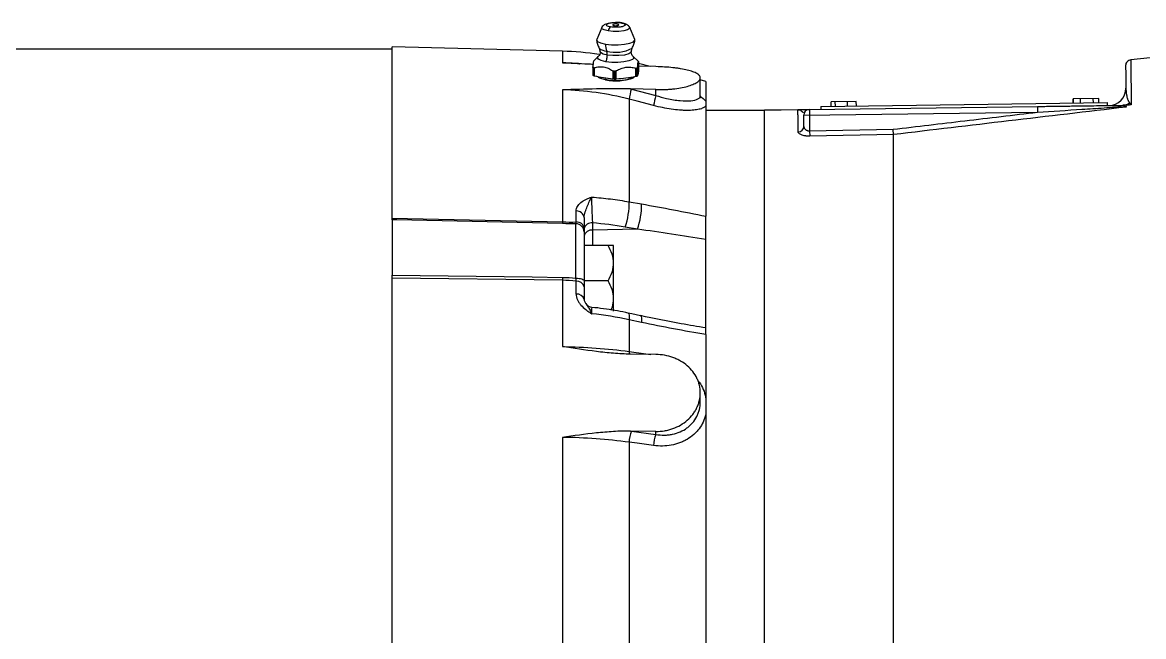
# Paper-space layout '_Back' of a CAD drawing. Header units: inches. Extents: x -12.2 to 17.7, y -5.2 to 7.1.
# Drawn here: x 3.26 to 11.09, y 0.66 to 4.94 of the extents above; entities that cross this region are included whole.
import ezdxf

# ---------------------------------------------------------------- set-up
doc = ezdxf.new("R2010")
doc.units = ezdxf.units.IN
doc.header["$MEASUREMENT"] = 0

psp = doc.layouts.new('_Back')

# ---------------------------------------------------------------- linework, layer by layer
at = {"color": 7, "linetype": 'Continuous', "lineweight": 25}
for p, q in [((7.3061, 4.9075), (7.2714, 4.825)), ((7.3061, 4.9075), (7.3065, 4.9083)), ((7.5015, 4.9084), (7.5019, 4.9075)), ((7.5366, 4.825), (7.5019, 4.9075)), ((7.0321, 4.7423), (5.844, 4.7735)), ((5.844, 3.5783), (5.844, 4.7735)), ((5.844, 4.7555), (0.8989, 4.7555)), ((7.2826, 4.7049), (7.2479, 4.6725)), ((7.2895, 4.7636), (7.2962, 4.7385)), ((7.2962, 4.7379), (7.2962, 4.7388)), ((7.5118, 4.7387), (7.5187, 4.7639)), ((7.5118, 4.739), (7.5118, 4.738)), ((7.5633, 4.6696), (7.5254, 4.7049)), ((11.132, 4.6966), (10.9968, 4.6817)), ((7.244, 4.6318), (7.244, 4.5749)), ((7.2461, 4.5729), (7.2461, 4.6277)), ((7.2489, 4.6263), (7.2489, 4.5715)), ((7.2557, 4.5692), (7.2557, 4.6265)), ((7.5428, 4.6229), (7.5428, 4.5656)), ((7.5503, 4.5677), (7.5503, 4.6225)), ((7.5536, 4.6238), (7.5536, 4.5691)), ((7.5566, 4.5711), (7.5566, 4.6285)), ((7.564, 4.6676), (7.564, 4.6102)), ((7.564, 4.6106), (7.564, 4.6675)), ((7.6437, 4.6357), (7.564, 4.657)), ((7.684, 4.6347), (7.564, 4.6377)), ((7.3311, 4.544), (7.3334, 4.5436)), ((7.3828, 4.6053), (7.3828, 4.548)), ((7.3924, 4.6024), (7.3985, 4.6023)), ((7.3924, 4.5476), (7.3924, 4.6024)), ((7.3924, 4.5476), (7.3985, 4.5475)), ((7.3985, 4.6023), (7.3985, 4.5475)), ((7.4083, 4.5477), (7.4083, 4.605)), ((7.994, 4.4315), (7.994, 4.5564)), ((8.032, 4.5316), (7.994, 4.5418)), ((7.0321, 4.4726), (7.0321, 3.5509)), ((7.684, 4.4742), (7.5078, 4.4787)), ((7.513, 4.4773), (7.684, 4.4329)), ((7.684, 4.4329), (7.684, 4.4742)), ((8.032, 4.5316), (8.032, 4.3943)), ((7.4974, 4.4072), (7.4974, 3.6914)), ((8.8347, 4.357), (10.8346, 4.3832)), ((9.0824, 4.3903), (8.9063, 4.388)), ((8.9067, 4.358), (8.9063, 4.388)), ((8.9338, 4.3883), (8.9342, 4.3583)), ((9.0222, 4.3595), (9.0218, 4.3895)), ((9.0827, 4.3603), (9.0824, 4.3903)), ((10.774, 4.4124), (10.5944, 4.4101)), ((10.5948, 4.3801), (10.5944, 4.4101)), ((10.5945, 4.4101), (10.5949, 4.3801)), ((10.6465, 4.3807), (10.6461, 4.4107)), ((10.7362, 4.3819), (10.7358, 4.4119)), ((10.7743, 4.3824), (10.7739, 4.4124)), ((10.7744, 4.3824), (10.774, 4.4124)), ((10.8348, 4.3632), (10.8346, 4.3832)), ((8.032, 4.3591), (8.032, 3.5903)), ((8.032, 4.3319), (8.442, 4.3319)), ((8.032, 4.3305), (8.442, 4.3305)), ((8.442, 4.3319), (8.6754, 4.3349)), ((8.6752, 4.3336), (8.442, 4.3305)), ((8.7155, 4.2955), (10.3466, 4.3168)), ((8.755, 4.336), (10.3461, 4.3568)), ((8.755, 4.336), (8.757, 4.1864)), ((8.8347, 4.357), (8.835, 4.337)), ((10.3461, 4.3568), (10.3466, 4.3168)), ((8.7166, 4.2176), (8.7155, 4.2955)), ((8.757, 4.1864), (9.3393, 4.1974)), ((8.757, 4.1864), (8.7577, 4.1495)), ((9.3418, 4.1605), (8.7577, 4.1495)), ((9.3418, -4.5), (9.3418, 4.1604)), ((7.4974, 3.6914), (7.5834, 3.6764)), ((7.1285, 3.5505), (7.1285, 3.6273)), ((5.844, 3.5783), (7.0321, 3.5509)), ((5.844, 3.5665), (5.844, 3.1796)), ((7.1256, 3.1584), (7.1256, 3.5382)), ((7.184, 3.5815), (7.184, 3.5057)), ((7.2424, 3.5442), (7.2424, 3.3868)), ((7.184, 3.4811), (7.184, 3.1399)), ((7.5555, 3.5), (7.2424, 3.4942)), ((7.5555, 3.5), (7.4695, 3.515)), ((8.032, 2.8107), (8.032, 3.4941)), ((7.3508, 3.3868), (7.184, 3.3868)), ((7.389, 2.9293), (7.389, 3.3868)), ((7.0321, 3.1434), (5.844, 3.1594)), ((5.844, -3.1594), (5.844, 3.1594)), ((7.0321, 3.1434), (7.0321, 2.6805)), ((7.1285, 3.0474), (7.1285, 3.1365)), ((7.3508, 3.1396), (7.184, 3.1396)), ((7.184, 3.0969), (7.184, 3.0089)), ((7.4974, 2.8685), (7.4974, 2.6468)), ((7.5834, 2.8502), (7.4974, 2.8685)), ((8.032, 2.765), (8.032, 2.3245)), ((7.684, 2.626), (7.5078, 2.6283)), ((7.994, 2.2939), (7.994, 2.3586)), ((8.032, 2.2067), (8.032, -2.765)), ((7.0321, 2.0477), (7.0321, -3.1434)), ((7.684, 2.0891), (7.5078, 2.0914)), ((7.513, 2.0907), (7.684, 2.0677)), ((7.684, 2.0677), (7.684, 2.0891)), ((7.4974, 2.0138), (7.4974, -2.8685))]:
    psp.add_line(p, q, dxfattribs=at)
at = {"color": 8, "linetype": 'Continuous', "lineweight": 25}
for p, q in [((7.0321, 4.7423), (7.0321, 4.6617)), ((7.3263, 4.556), (7.347, 4.5532)), ((8.442, -4.4843), (8.442, 4.3305))]:
    psp.add_line(p, q, dxfattribs=at)
at = {"color": 7, "linetype": 'Continuous', "lineweight": 25, "flags": 128}
for points in [[(7.3861, 4.9288), (7.3845, 4.928), (7.3829, 4.9259), (7.3845, 4.9238), (7.3891, 4.922), (7.3959, 4.9209), (7.404, 4.9204), (7.4121, 4.9209), (7.4189, 4.922), (7.4235, 4.9238), (7.4251, 4.9259), (7.4235, 4.928), (7.4219, 4.9288)], [(7.2714, 4.825), (7.2708, 4.823), (7.2766, 4.8111), (7.2978, 4.8004), (7.3318, 4.7923)], [(7.3318, 4.7923), (7.3745, 4.7876), (7.4208, 4.787), (7.465, 4.7906), (7.5019, 4.7978), (7.527, 4.8079), (7.5372, 4.8196), (7.5366, 4.825)], [(7.6685, 4.3628), (7.5526, 4.3929), (7.4974, 4.4072)], [(7.0321, 3.5389), (5.8781, 3.5657), (5.844, 3.5665)], [(5.844, 3.1796), (6.8214, 3.1669), (7.0321, 3.1642)], [(7.1256, 3.1584), (7.1371, 3.158), (7.148, 3.1569), (7.1581, 3.1551), (7.167, 3.1528), (7.1742, 3.1501), (7.1796, 3.1469), (7.1829, 3.1435), (7.184, 3.1399)], [(7.5773, 2.8965), (7.517, 2.9093), (7.4912, 2.9148)], [(7.6685, 1.9908), (7.5526, 2.0064), (7.4974, 2.0138)]]:
    psp.add_lwpolyline(points, dxfattribs=at)
at = {"color": 8, "linetype": 'Continuous', "lineweight": 25, "flags": 128}
for points in [[(7.3507, 4.8833), (7.323, 4.8902), (7.3077, 4.8993), (7.3061, 4.9075)], [(7.5019, 4.9075), (7.5009, 4.9002), (7.4868, 4.8909), (7.4601, 4.8838), (7.4248, 4.8798), (7.3864, 4.8796), (7.3507, 4.8833)], [(7.3358, 4.6687), (7.3036, 4.6764), (7.2836, 4.6865), (7.2781, 4.6977), (7.2826, 4.7049)], [(7.3456, 4.7151), (7.3154, 4.7227), (7.2986, 4.7327), (7.2962, 4.7379)], [(7.5254, 4.7049), (7.5299, 4.6945), (7.5202, 4.6835), (7.4965, 4.674), (7.4616, 4.6671), (7.4198, 4.6637), (7.3761, 4.6643), (7.3358, 4.6687)], [(7.5118, 4.738), (7.5101, 4.7336), (7.4946, 4.7235), (7.4654, 4.7156), (7.4268, 4.7113), (7.3847, 4.7111), (7.3456, 4.7151)], [(7.4912, 2.9148), (7.492, 2.9145), (7.4954, 2.91), (7.4975, 2.9005), (7.4981, 2.8865), (7.4974, 2.8685)], [(7.5773, 2.8965), (7.5781, 2.8963), (7.5814, 2.8917), (7.5835, 2.8822), (7.5842, 2.8682), (7.5834, 2.8502)], [(7.4974, 2.6468), (7.6133, 2.6312), (7.6483, 2.6265)]]:
    psp.add_lwpolyline(points, dxfattribs=at)
at = {"color": 7, "linetype": 'Continuous', "lineweight": 25}
for centre, radius, start, end in [((7.404, 4.8853), 0.047, 67.64525, 112.35475), ((6.9798, 2.743), 2, 81.11554, 88.5), ((7.2885, 4.7085), 0.0913, 242.29816, 244.26828), ((7.5016, 4.7486), 0.1352, 291.13302, 292.6492), ((7.2885, 4.6537), 0.0913, 242.29817, 244.26827), ((7.5016, 4.6938), 0.1352, 291.13303, 292.6492), ((7.9886, 4.3353), 0.4964, 163.36944, 171.67145), ((10.8433, 4.4833), 0.12, 270.75, 0.75), ((8.16, 4.2908), 0.4968, 163.37113, 171.66464), ((10.9403, 4.442), 0.0774, 271.41003, 308.95208), ((8.6793, 4.3338), 0.00406, 162.9265, 182.68011), ((8.7555, 4.296), 0.04, 90.75, 180.75), ((8.6779, 4.2185), 0.0387, 269.07136, 358.65342), ((7.0249, 3.6758), 0.4728, 340.12046, 1.88837), ((7.1112, 3.6607), 0.4725, 340.11263, 1.90432), ((7.1313, 3.5742), 0.0532, 7.88995, 93.07435), ((7.572, 3.5449), 0.5399, 179.36365, 180.63635), ((7.1255, 3.4797), 0.0585, 1.41003, 89.93823), ((7.1317, 3.4978), 0.0528, 8.59976, 93.56582), ((7.236, 3.4915), 0.053, 83.07614, 168.87306), ((7.236, 3.4415), 0.053, 83.07614, 168.87306), ((8.6927, 3.1538), 1.6606, 179.64133, 180.35867), ((7.1339, 3.0854), 0.0514, 12.89379, 96.10929), ((7.1344, 2.9966), 0.0511, 13.93201, 96.62564), ((7.244, 3.0156), 0.06, 215.25617, 263.78918), ((7.6982, 2.0133), 0.2007, 157.3151, 179.85917), ((7.8692, 1.9903), 0.2007, 157.31265, 179.85003)]:
    psp.add_arc(centre, radius, start, end, dxfattribs=at)
at = {"color": 8, "linetype": 'Continuous', "lineweight": 25}
for centre, radius, start, end in [((7.3406, 4.8178), 0.0745, 226.54249, 270.38589), ((7.4044, 4.9725), 0.2378, 254.56272, 298.76313), ((7.4046, 4.8213), 0.2867, 255.61854, 296.03181), ((7.5751, 2.6463), 0.0777, 179.67168, 194.00893)]:
    psp.add_arc(centre, radius, start, end, dxfattribs=at)
at = {"color": 7, "linetype": 'Continuous', "lineweight": 25}
for points, knots in [([(7.3447, 4.9331), (7.341, 4.932), (7.3291, 4.9286), (7.3144, 4.92), (7.3089, 4.9117), (7.3061, 4.9075)], [0, 0, 0, 0, 0.182376, 0.589695, 1, 1, 1, 1]), ([(7.3683, 4.9116), (7.3637, 4.9123), (7.3588, 4.9134), (7.3496, 4.9161), (7.3452, 4.9178), (7.3391, 4.9221), (7.3374, 4.9246), (7.3391, 4.93), (7.3426, 4.9328), (7.3545, 4.9376), (7.3628, 4.9395), (7.3809, 4.9421), (7.3905, 4.9428), (7.4081, 4.9431), (7.416, 4.9428), (7.4295, 4.9418), (7.4351, 4.941), (7.4397, 4.9403)], [0, 0, 0, 0, 0.125, 0.125, 0.25, 0.25, 0.375, 0.375, 0.5, 0.5, 0.625, 0.625, 0.75, 0.75, 0.875, 0.875, 1, 1, 1, 1]), ([(7.4397, 4.9403), (7.4443, 4.9395), (7.4492, 4.9385), (7.4584, 4.9357), (7.4628, 4.934), (7.4689, 4.9297), (7.4706, 4.9272), (7.4689, 4.9218), (7.4654, 4.9191), (7.4535, 4.9143), (7.4452, 4.9123), (7.4271, 4.9097), (7.4175, 4.909), (7.3999, 4.9087), (7.392, 4.909), (7.3785, 4.9101), (7.3729, 4.9108), (7.3683, 4.9116)], [0, 0, 0, 0, 0.125, 0.125, 0.25, 0.25, 0.375, 0.375, 0.5, 0.5, 0.625, 0.625, 0.75, 0.75, 0.875, 0.875, 1, 1, 1, 1]), ([(7.4478, 4.9403), (7.4391, 4.9414), (7.4251, 4.9433), (7.4094, 4.9429), (7.4035, 4.9428)], [0, 0, 0, 0, 0.624859, 1, 1, 1, 1]), ([(7.4397, 4.9403), (7.4418, 4.9409), (7.4447, 4.9419), (7.4471, 4.9403), (7.4477, 4.9399)], [0, 0, 0, 0, 0.740047, 1, 1, 1, 1]), ([(7.5018, 4.9077), (7.4993, 4.9117), (7.4946, 4.919), (7.48, 4.9286), (7.4642, 4.9358), (7.4529, 4.9389), (7.4478, 4.9403)], [0, 0, 0, 0, 0.314482, 0.584768, 0.811677, 1, 1, 1, 1]), ([(7.3683, 4.9116), (7.3647, 4.9101), (7.3609, 4.9067), (7.3544, 4.8963), (7.352, 4.8897), (7.3507, 4.8833)], [0, 0, 0, 0, 0.5, 0.5, 1, 1, 1, 1]), ([(7.2707, 4.8203), (7.2722, 4.8103), (7.2753, 4.7903), (7.2847, 4.7725), (7.2895, 4.7636)], [0, 0, 0, 0, 0.501927, 1, 1, 1, 1]), ([(7.5187, 4.7639), (7.5234, 4.7728), (7.5328, 4.7906), (7.5359, 4.8105), (7.5374, 4.8205)], [0, 0, 0, 0, 0.4989436, 1, 1, 1, 1]), ([(7.2962, 4.7385), (7.2954, 4.7317), (7.2938, 4.7179), (7.2864, 4.7093), (7.2827, 4.7049)], [0, 0, 0, 0, 0.49169, 1, 1, 1, 1]), ([(7.3358, 4.6687), (7.3388, 4.6753), (7.3413, 4.6831), (7.3448, 4.6992), (7.3456, 4.7075), (7.3456, 4.7151)], [0, 0, 0, 0, 0.5, 0.5, 1, 1, 1, 1]), ([(7.5254, 4.7049), (7.5215, 4.7095), (7.5139, 4.7186), (7.5125, 4.732), (7.5118, 4.7387)], [0, 0, 0, 0, 0.5020106, 1, 1, 1, 1]), ([(7.2457, 4.6501), (7.234, 4.6506), (7.163, 4.654), (7.0921, 4.6583), (7.0327, 4.6617), (7.0321, 4.6617)], [0, 0, 0, 0, 0.1634873, 0.9917885, 1, 1, 1, 1]), ([(7.0321, 4.6617), (7.0722, 4.6605), (7.1132, 4.6593), (7.1541, 4.655), (7.1551, 4.6548)], [0, 0, 0, 0, 0.974858, 1, 1, 1, 1]), ([(7.2494, 4.6708), (7.249, 4.6712), (7.2475, 4.6725), (7.2456, 4.6531), (7.2443, 4.6362), (7.244, 4.6324)], [0, 0, 0, 0, 0.256337, 0.834587, 1, 1, 1, 1]), ([(7.2557, 4.6265), (7.2658, 4.6299), (7.2761, 4.6324), (7.292, 4.6341), (7.2973, 4.6344), (7.3082, 4.6341), (7.3137, 4.6336), (7.3303, 4.6308), (7.341, 4.6274), (7.3622, 4.6181), (7.3727, 4.6121), (7.3828, 4.6053)], [0, 0, 0, 0, 0.25, 0.25, 0.375, 0.375, 0.5, 0.5, 0.75, 0.75, 1, 1, 1, 1]), ([(7.4083, 4.605), (7.419, 4.6115), (7.4299, 4.6171), (7.4467, 4.6237), (7.4523, 4.6256), (7.4638, 4.6287), (7.4697, 4.6299), (7.4872, 4.6323), (7.4986, 4.6322), (7.521, 4.6293), (7.5321, 4.6266), (7.5428, 4.6229)], [0, 0, 0, 0, 0.25, 0.25, 0.375, 0.375, 0.5, 0.5, 0.75, 0.75, 1, 1, 1, 1]), ([(7.5566, 4.6285), (7.5572, 4.6366), (7.5578, 4.644), (7.5587, 4.6532), (7.559, 4.656), (7.5596, 4.6609), (7.56, 4.663), (7.5609, 4.6681), (7.5615, 4.6698), (7.5628, 4.6705), (7.5634, 4.6695), (7.564, 4.6676)], [0, 0, 0, 0, 0.25, 0.25, 0.375, 0.375, 0.5, 0.5, 0.75, 0.75, 1, 1, 1, 1]), ([(7.684, 4.4742), (7.7045, 4.4737), (7.7246, 4.4738), (7.7543, 4.475), (7.7641, 4.4755), (7.7836, 4.4769), (7.7932, 4.4777), (7.8214, 4.4807), (7.8392, 4.4833), (7.8729, 4.4894), (7.8888, 4.4931), (7.9174, 4.501), (7.9303, 4.5054), (7.9473, 4.5124), (7.9525, 4.5148), (7.9621, 4.5198), (7.9665, 4.5223), (7.9743, 4.5274), (7.9777, 4.53), (7.9836, 4.5353), (7.9861, 4.5379), (7.992, 4.5458), (7.994, 4.5511), (7.994, 4.5617), (7.992, 4.5669), (7.9861, 4.5743), (7.9836, 4.5768), (7.9778, 4.5816), (7.9743, 4.584), (7.9626, 4.5909), (7.9531, 4.5952), (7.9307, 4.6033), (7.9176, 4.6071), (7.889, 4.6139), (7.8734, 4.617), (7.848, 4.6212), (7.8392, 4.6225), (7.8213, 4.6249), (7.8122, 4.626), (7.7842, 4.629), (7.7648, 4.6307), (7.7247, 4.6332), (7.7045, 4.6341), (7.684, 4.6347)], [0, 0, 0, 0, 0.0625, 0.0625, 0.09375, 0.09375, 0.125, 0.125, 0.1875, 0.1875, 0.25, 0.25, 0.3125, 0.3125, 0.34375, 0.34375, 0.375, 0.375, 0.40625, 0.40625, 0.4375, 0.4375, 0.5, 0.5, 0.5625, 0.5625, 0.59375, 0.59375, 0.625, 0.625, 0.6875, 0.6875, 0.75, 0.75, 0.8125, 0.8125, 0.84375, 0.84375, 0.875, 0.875, 0.9375, 0.9375, 1, 1, 1, 1]), ([(10.9968, 4.6817), (10.9922, 4.6807), (10.9825, 4.6786), (10.9706, 4.6691), (10.9625, 4.6561), (10.9616, 4.6462), (10.9612, 4.6415)], [0, 0, 0, 0, 0.241303, 0.499983, 0.758673, 1, 1, 1, 1]), ([(10.9612, 4.6415), (10.9612, 4.6415), (10.9614, 4.6283), (10.9621, 4.576), (10.9626, 4.5368), (10.9633, 4.4849)], [0, 0, 0, 0, 0.5, 0.5, 1, 1, 1, 1]), ([(7.2784, 4.5654), (7.2784, 4.5653), (7.2801, 4.5613), (7.2967, 4.5532), (7.3193, 4.5472), (7.3311, 4.544)], [0, 0, 0, 0, 0.018993, 0.491021, 1, 1, 1, 1]), ([(7.5317, 4.5641), (7.5314, 4.5626), (7.5305, 4.5572), (7.5161, 4.5501), (7.4917, 4.5426), (7.4592, 4.5372), (7.4162, 4.535), (7.3717, 4.5371), (7.344, 4.5413), (7.3315, 4.5439), (7.3311, 4.544)], [0, 0, 0, 0, 0.067199, 0.231978, 0.335556, 0.500303, 0.665049, 0.829808, 0.994664, 1, 1, 1, 1]), ([(7.5078, 4.4787), (7.4678, 4.4797), (7.4279, 4.48), (7.3482, 4.4799), (7.3085, 4.4795), (7.1897, 4.4774), (7.1109, 4.4751), (7.0321, 4.4726)], [0, 0, 0, 0, 0.25, 0.25, 0.5, 0.5, 1, 1, 1, 1]), ([(7.4974, 4.4072), (7.4214, 4.4269), (7.3442, 4.4423), (7.189, 4.4641), (7.1108, 4.4706), (7.0321, 4.4726)], [0, 0, 0, 0, 0.5, 0.5, 1, 1, 1, 1]), ([(10.9633, 4.4849), (10.9633, 4.4819), (10.9634, 4.476), (10.9639, 4.4672), (10.9646, 4.4588), (10.9655, 4.451), (10.9664, 4.4438), (10.968, 4.4345), (10.9702, 4.4235), (10.9735, 4.412), (10.9766, 4.4032), (10.9794, 4.3968), (10.9824, 4.391), (10.9854, 4.3861), (10.9878, 4.3832), (10.989, 4.3818)], [0, 0, 0, 0, 0.102621, 0.197538, 0.284736, 0.364201, 0.435918, 0.499875, 0.635591, 0.749904, 0.814623, 0.871986, 0.921995, 0.964658, 1, 1, 1, 1]), ([(7.9964, 4.419), (7.9966, 4.4187), (7.9975, 4.4176), (7.9934, 4.4233), (7.9946, 4.4301), (7.9948, 4.4316)], [0, 0, 0, 0, 0.202667, 0.82478, 1, 1, 1, 1]), ([(8.032, 4.3943), (8.032, 4.3888), (8.032, 4.3835), (8.032, 4.3717), (8.032, 4.3653), (8.032, 4.3591)], [0, 0, 0, 0, 0.5, 0.5, 1, 1, 1, 1]), ([(10.989, 4.3818), (10.99, 4.3806), (10.9917, 4.3786), (10.9939, 4.376), (10.9954, 4.3742), (10.9967, 4.3727), (10.998, 4.3713), (10.9994, 4.3699), (11.0005, 4.3692), (11.0009, 4.3689)], [0, 0, 0, 0, 0.300506, 0.49995, 0.609483, 0.699919, 0.833085, 0.932962, 1, 1, 1, 1]), ([(8.032, 4.3591), (8.03, 4.3568), (8.0275, 4.3545), (8.0216, 4.3503), (8.0181, 4.3482), (8.0065, 4.3426), (7.997, 4.3394), (7.9804, 4.3356), (7.9745, 4.3344), (7.9618, 4.3324), (7.955, 4.3316), (7.9339, 4.3296), (7.9186, 4.329), (7.8938, 4.329), (7.8853, 4.3292), (7.8676, 4.33), (7.8585, 4.3306), (7.8308, 4.3327), (7.8116, 4.3349), (7.7721, 4.3406), (7.7515, 4.3441), (7.7103, 4.3525), (7.6894, 4.3573), (7.6685, 4.3628)], [0, 0, 0, 0, 0.0625, 0.0625, 0.125, 0.125, 0.25, 0.25, 0.3125, 0.3125, 0.375, 0.375, 0.5, 0.5, 0.5625, 0.5625, 0.625, 0.625, 0.75, 0.75, 0.875, 0.875, 1, 1, 1, 1]), ([(8.442, 4.3319), (8.442, 4.3319), (8.442, 4.3319), (8.442, 4.3318), (8.442, 4.3318), (8.442, 4.3317), (8.442, 4.3317), (8.442, 4.3316), (8.442, 4.3316), (8.442, 4.3315), (8.442, 4.3315), (8.442, 4.3314), (8.442, 4.3313), (8.442, 4.3313), (8.442, 4.3312), (8.442, 4.3311), (8.442, 4.3309), (8.442, 4.3307), (8.442, 4.3305)], [0, 0, 0, 0, 0.0000673316, 0.0000673316, 0.0000673316, 0.0001009696, 0.0001009696, 0.0001009696, 0.0001346077, 0.0001346077, 0.0001346077, 0.0001682457, 0.0001682457, 0.0001682457, 0.0002018838, 0.0002018838, 0.0002018838, 0.0002667984, 0.0002667984, 0.0002667984, 0.0002667984]), ([(8.6773, 4.1798), (8.6772, 4.1848), (8.6771, 4.1947), (8.6769, 4.2092), (8.6767, 4.2233), (8.6765, 4.237), (8.6763, 4.2504), (8.6762, 4.2634), (8.676, 4.276), (8.6758, 4.2883), (8.6757, 4.3002), (8.6755, 4.3117), (8.6754, 4.3228), (8.6753, 4.33), (8.6752, 4.3336)], [0, 0, 0, 0, 0.0837928, 0.167502, 0.2511277, 0.3346699, 0.4181285, 0.5015036, 0.5847951, 0.6680031, 0.7511276, 0.8341686, 0.9171261, 1, 1, 1, 1]), ([(8.6754, 4.3349), (8.6763, 4.335), (8.6782, 4.335), (8.6809, 4.335), (8.6837, 4.3351), (8.6864, 4.3351), (8.6891, 4.3351), (8.6917, 4.3352), (8.6944, 4.3352), (8.697, 4.3352), (8.6997, 4.3353), (8.7023, 4.3353), (8.7072, 4.3354), (8.7141, 4.3354), (8.7235, 4.3356), (8.7331, 4.3357), (8.7413, 4.3358), (8.7476, 4.3359), (8.7514, 4.3359), (8.7536, 4.336), (8.7548, 4.336), (8.7549, 4.336), (8.755, 4.336)], [0, 0, 0, 0, 0.009161, 0.018446, 0.027997, 0.037947, 0.048411, 0.059489, 0.071266, 0.083812, 0.097185, 0.111433, 0.126596, 0.18416, 0.25194, 0.368335, 0.502068, 0.623642, 0.750669, 0.833997, 0.917082, 1, 1, 1, 1]), ([(9.3393, 4.1974), (9.506, 4.2172), (9.8418, 4.2571), (10.1776, 4.2968), (10.3466, 4.3168)], [0, 0, 0, 0, 0.496495, 1, 1, 1, 1]), ([(10.965, 4.3524), (10.6916, 4.3201), (10.1505, 4.2563), (9.6095, 4.1922), (9.3418, 4.1604)], [0, 0, 0, 0, 0.505343, 1, 1, 1, 1]), ([(10.3461, 4.3568), (10.3633, 4.357), (10.3973, 4.3575), (10.4481, 4.3581), (10.4981, 4.3588), (10.5476, 4.3595), (10.5963, 4.3601), (10.6542, 4.3608), (10.7199, 4.3617), (10.7875, 4.3626), (10.846, 4.3634), (10.8955, 4.364), (10.9271, 4.3644), (10.9422, 4.3646)], [0, 0, 0, 0, 0.086115, 0.171107, 0.25498, 0.337739, 0.419389, 0.499933, 0.628783, 0.749934, 0.840172, 0.923519, 1, 1, 1, 1]), ([(10.3466, 4.3168), (10.4499, 4.3236), (10.5532, 4.3303), (10.7079, 4.3404), (10.7595, 4.3438), (10.8625, 4.3505), (10.9139, 4.3539), (10.9649, 4.3572)], [0, 0, 0, 0, 0.5, 0.5, 0.75, 0.75, 1, 1, 1, 1]), ([(11.0009, 4.3689), (11.0002, 4.3687), (10.9988, 4.3683), (10.9963, 4.3679), (10.9935, 4.3674), (10.9903, 4.367), (10.9867, 4.3667), (10.9815, 4.3662), (10.9742, 4.3658), (10.9682, 4.3655), (10.9648, 4.3654)], [0, 0, 0, 0, 0.060984, 0.129963, 0.207834, 0.295216, 0.392551, 0.500156, 0.721855, 1, 1, 1, 1]), ([(8.7577, 4.1495), (8.7559, 4.1494), (8.7522, 4.1494), (8.7469, 4.1495), (8.7416, 4.1498), (8.7363, 4.1502), (8.7312, 4.1508), (8.7229, 4.1519), (8.7118, 4.1542), (8.6998, 4.1581), (8.6899, 4.1628), (8.6835, 4.1676), (8.6797, 4.172), (8.6777, 4.1759), (8.6774, 4.1785), (8.6773, 4.1798)], [0, 0, 0, 0, 0.041952, 0.083518, 0.124914, 0.166359, 0.208069, 0.250258, 0.374218, 0.499894, 0.624, 0.74955, 0.833012, 0.916087, 1, 1, 1, 1]), ([(8.7166, 4.2176), (8.7166, 4.2166), (8.7167, 4.2148), (8.7172, 4.2122), (8.7178, 4.21), (8.7185, 4.2082), (8.7199, 4.2052), (8.7223, 4.2013), (8.7269, 4.1964), (8.7327, 4.1923), (8.7391, 4.1893), (8.7453, 4.1875), (8.7511, 4.1865), (8.755, 4.1864), (8.757, 4.1864)], [0, 0, 0, 0, 0.067804, 0.126758, 0.17686, 0.218109, 0.250508, 0.384777, 0.500343, 0.631675, 0.749742, 0.835893, 0.918952, 1, 1, 1, 1]), ([(9.3418, 4.1605), (9.3418, 4.161), (9.3417, 4.1619), (9.3416, 4.1638), (9.3415, 4.1661), (9.3413, 4.1687), (9.3411, 4.1717), (9.3408, 4.1761), (9.3404, 4.1821), (9.3398, 4.1897), (9.3395, 4.1949), (9.3393, 4.1974)], [0, 0, 0, 0, 0.0751, 0.153773, 0.235851, 0.321085, 0.409142, 0.499606, 0.670804, 0.838607, 1, 1, 1, 1]), ([(7.1285, 3.6273), (7.1285, 3.6385), (7.1316, 3.6492), (7.1402, 3.6643), (7.1438, 3.6691), (7.1518, 3.6782), (7.1564, 3.6825), (7.1713, 3.6946), (7.1832, 3.7017), (7.2023, 3.711), (7.2089, 3.7139), (7.2224, 3.7193), (7.2294, 3.7218), (7.2363, 3.7242)], [0, 0, 0, 0, 0.25, 0.25, 0.375, 0.375, 0.5, 0.5, 0.75, 0.75, 0.875, 0.875, 1, 1, 1, 1]), ([(7.184, 3.5815), (7.184, 3.5945), (7.1872, 3.6075), (7.1956, 3.6335), (7.2008, 3.6464), (7.2112, 3.6714), (7.2164, 3.6835), (7.224, 3.7002), (7.2265, 3.7055), (7.2314, 3.7154), (7.2339, 3.72), (7.2363, 3.7242)], [0, 0, 0, 0, 0.25, 0.25, 0.5, 0.5, 0.75, 0.75, 0.875, 0.875, 1, 1, 1, 1]), ([(7.2363, 3.7242), (7.2361, 3.7189), (7.236, 3.713), (7.2359, 3.7), (7.2359, 3.6928), (7.236, 3.6777), (7.2362, 3.6698), (7.2365, 3.6533), (7.2367, 3.6448), (7.2373, 3.6279), (7.2376, 3.6193), (7.2384, 3.6025), (7.2388, 3.5944), (7.2397, 3.5786), (7.2402, 3.5709), (7.2413, 3.5568), (7.2418, 3.5502), (7.2424, 3.5442)], [0, 0, 0, 0, 0.125, 0.125, 0.25, 0.25, 0.375, 0.375, 0.5, 0.5, 0.625, 0.625, 0.75, 0.75, 0.875, 0.875, 1, 1, 1, 1]), ([(7.2363, 3.7242), (7.2803, 3.7208), (7.3241, 3.7164), (7.4112, 3.7055), (7.4545, 3.6989), (7.4974, 3.6914)], [0, 0, 0, 0, 0.5, 0.5, 1, 1, 1, 1]), ([(8.032, 3.4941), (8.032, 3.5033), (8.032, 3.5126), (8.032, 3.5305), (8.032, 3.5392), (8.032, 3.556), (8.032, 3.5638), (8.032, 3.5781), (8.032, 3.5847), (8.032, 3.5903)], [0, 0, 0, 0, 0.25, 0.25, 0.5, 0.5, 0.75, 0.75, 1, 1, 1, 1]), ([(7.184, 3.5057), (7.184, 3.5001), (7.184, 3.4953), (7.184, 3.4871), (7.184, 3.4837), (7.184, 3.4811)], [0, 0, 0, 0, 0.5, 0.5, 1, 1, 1, 1]), ([(7.389, 3.2632), (7.389, 3.2847), (7.3852, 3.3058), (7.3715, 3.3475), (7.3619, 3.3674), (7.3508, 3.3868)], [0, 0, 0, 0, 0.5, 0.5, 1, 1, 1, 1]), ([(7.389, 3.3868), (7.389, 3.3868), (7.3851, 3.3868), (7.3749, 3.3868), (7.3708, 3.3868), (7.3614, 3.3868), (7.3563, 3.3868), (7.3508, 3.3868)], [0, 0, 0, 0, 0.5, 0.5, 0.75, 0.75, 1, 1, 1, 1]), ([(7.3508, 3.1396), (7.3619, 3.1589), (7.3715, 3.1788), (7.3816, 3.2096), (7.3843, 3.22), (7.388, 3.2414), (7.389, 3.2524), (7.389, 3.2632)], [0, 0, 0, 0, 0.5, 0.5, 0.75, 0.75, 1, 1, 1, 1]), ([(7.184, 3.1399), (7.184, 3.132), (7.184, 3.1244), (7.184, 3.11), (7.184, 3.1032), (7.184, 3.0969)], [0, 0, 0, 0, 0.5, 0.5, 1, 1, 1, 1]), ([(7.389, 3.0159), (7.389, 3.0374), (7.3852, 3.0586), (7.3715, 3.1003), (7.3619, 3.1202), (7.3508, 3.1396)], [0, 0, 0, 0, 0.5, 0.5, 1, 1, 1, 1]), ([(7.1285, 3.0474), (7.1285, 3.034), (7.1316, 3.0208), (7.1402, 3.0014), (7.1438, 2.995), (7.1518, 2.9827), (7.1564, 2.9768), (7.1713, 2.9596), (7.1832, 2.9489), (7.2023, 2.9338), (7.2089, 2.929), (7.2224, 2.9195), (7.2294, 2.9149), (7.2363, 2.9103)], [0, 0, 0, 0, 0.25, 0.25, 0.375, 0.375, 0.5, 0.5, 0.75, 0.75, 0.875, 0.875, 1, 1, 1, 1]), ([(7.184, 3.0089), (7.1852, 3.0018), (7.187, 2.992), (7.1935, 2.9836), (7.1953, 2.9812)], [0, 0, 0, 0, 0.7163135, 1, 1, 1, 1]), ([(7.3717, 2.9362), (7.373, 2.9387), (7.3829, 2.959), (7.3881, 2.9864), (7.3888, 3.0108), (7.389, 3.0159)], [0, 0, 0, 0, 0.101403, 0.809315, 1, 1, 1, 1]), ([(7.4911, 2.9145), (7.4853, 2.9158), (7.4288, 2.9284), (7.3443, 2.9433), (7.2647, 2.9519), (7.2374, 2.9548)], [0, 0, 0, 0, 0.070833, 0.680285, 1, 1, 1, 1]), ([(8.0321, 2.8117), (7.9752, 2.8209), (7.8235, 2.8455), (7.672, 2.8772), (7.5773, 2.8969)], [0, 0, 0, 0, 0.375235, 1, 1, 1, 1]), ([(8.032, 2.765), (8.032, 2.7724), (8.032, 2.7789), (8.032, 2.7904), (8.032, 2.7954), (8.032, 2.8032), (8.032, 2.8062), (8.032, 2.81), (8.032, 2.8109), (8.032, 2.8107)], [0, 0, 0, 0, 0.25, 0.25, 0.5, 0.5, 0.75, 0.75, 1, 1, 1, 1]), ([(7.5078, 2.6283), (7.4678, 2.6289), (7.4279, 2.6311), (7.3482, 2.6376), (7.3085, 2.6418), (7.1897, 2.6563), (7.1109, 2.6683), (7.0321, 2.6805)], [0, 0, 0, 0, 0.25, 0.25, 0.5, 0.5, 1, 1, 1, 1]), ([(7.0321, 2.6805), (7.1108, 2.6795), (7.1894, 2.6762), (7.3446, 2.6649), (7.4214, 2.657), (7.4974, 2.6468)], [0, 0, 0, 0, 0.5, 0.5, 1, 1, 1, 1]), ([(7.684, 2.0891), (7.7045, 2.0888), (7.7246, 2.0903), (7.7543, 2.0953), (7.7641, 2.0973), (7.7836, 2.1024), (7.7932, 2.1053), (7.8214, 2.1154), (7.8392, 2.1237), (7.8729, 2.1433), (7.8888, 2.1548), (7.9174, 2.1798), (7.9303, 2.1935), (7.9473, 2.2157), (7.9525, 2.2234), (7.9621, 2.2391), (7.9665, 2.2472), (7.9743, 2.2636), (7.9777, 2.272), (7.9836, 2.289), (7.9861, 2.2975), (7.992, 2.3234), (7.994, 2.3408), (7.994, 2.3763), (7.992, 2.3937), (7.9861, 2.4193), (7.9836, 2.4278), (7.9778, 2.4445), (7.9743, 2.4528), (7.9626, 2.477), (7.9531, 2.4923), (7.9307, 2.5211), (7.9176, 2.5347), (7.889, 2.5592), (7.8734, 2.5702), (7.848, 2.5848), (7.8392, 2.5893), (7.8213, 2.5976), (7.8122, 2.6013), (7.7842, 2.6114), (7.7648, 2.6166), (7.7247, 2.6238), (7.7045, 2.6257), (7.684, 2.626)], [0, 0, 0, 0, 0.0625, 0.0625, 0.09375, 0.09375, 0.125, 0.125, 0.1875, 0.1875, 0.25, 0.25, 0.3125, 0.3125, 0.34375, 0.34375, 0.375, 0.375, 0.40625, 0.40625, 0.4375, 0.4375, 0.5, 0.5, 0.5625, 0.5625, 0.59375, 0.59375, 0.625, 0.625, 0.6875, 0.6875, 0.75, 0.75, 0.8125, 0.8125, 0.84375, 0.84375, 0.875, 0.875, 0.9375, 0.9375, 1, 1, 1, 1]), ([(8.032, 2.3245), (8.032, 2.305), (8.032, 2.2857), (8.032, 2.2464), (8.032, 2.2265), (8.032, 2.2067)], [0, 0, 0, 0, 0.5, 0.5, 1, 1, 1, 1]), ([(8.032, 2.2067), (8.03, 2.1977), (8.0275, 2.1889), (8.0216, 2.1716), (8.0181, 2.163), (8.0065, 2.138), (7.997, 2.1223), (7.9804, 2.1002), (7.9745, 2.0931), (7.9618, 2.0794), (7.955, 2.0728), (7.9339, 2.0542), (7.9186, 2.0431), (7.8938, 2.0286), (7.8853, 2.0241), (7.8676, 2.0158), (7.8585, 2.012), (7.8308, 2.0019), (7.8116, 1.9968), (7.7721, 1.9896), (7.7515, 1.9876), (7.7103, 1.9868), (7.6894, 1.988), (7.6685, 1.9908)], [0, 0, 0, 0, 0.0625, 0.0625, 0.125, 0.125, 0.25, 0.25, 0.3125, 0.3125, 0.375, 0.375, 0.5, 0.5, 0.5625, 0.5625, 0.625, 0.625, 0.75, 0.75, 0.875, 0.875, 1, 1, 1, 1]), ([(7.5078, 2.0914), (7.4678, 2.0919), (7.4279, 2.0906), (7.3482, 2.0857), (7.3085, 2.0822), (7.1897, 2.0698), (7.1109, 2.0589), (7.0321, 2.0477)], [0, 0, 0, 0, 0.25, 0.25, 0.5, 0.5, 1, 1, 1, 1]), ([(7.4974, 2.0138), (7.4214, 2.024), (7.3442, 2.032), (7.189, 2.0433), (7.1108, 2.0467), (7.0321, 2.0477)], [0, 0, 0, 0, 0.5, 0.5, 1, 1, 1, 1])]:
    psp.add_open_spline(points, degree=3, knots=knots, dxfattribs=at)
for points in [[(7.3318, 4.7923), (7.3327, 4.7743), (7.336, 4.7572), (7.3411, 4.7433)], [(7.3456, 4.7151), (7.3456, 4.7255), (7.344, 4.7355), (7.3411, 4.7433)], [(7.2461, 4.6277), (7.2445, 4.6285), (7.2439, 4.6302), (7.244, 4.6324)], [(7.2557, 4.6265), (7.253, 4.6256), (7.2505, 4.6255), (7.2489, 4.6263)], [(7.5503, 4.6225), (7.5483, 4.6217), (7.5457, 4.622), (7.5428, 4.6229)], [(7.5566, 4.6285), (7.5565, 4.6263), (7.5555, 4.6246), (7.5536, 4.6238)], [(7.2461, 4.5729), (7.2446, 4.5737), (7.2439, 4.5745), (7.244, 4.5751)], [(7.2557, 4.5692), (7.2528, 4.57), (7.2505, 4.5707), (7.2489, 4.5715)], [(7.3828, 4.548), (7.3617, 4.5496), (7.3193, 4.5544), (7.2769, 4.5637), (7.2557, 4.5692)], [(7.3924, 4.6024), (7.3889, 4.6024), (7.3856, 4.6035), (7.3828, 4.6053)], [(7.3924, 4.5476), (7.389, 4.5477), (7.3857, 4.5478), (7.3828, 4.548)], [(7.4083, 4.605), (7.4054, 4.6033), (7.402, 4.6023), (7.3985, 4.6023)], [(7.3985, 4.5475), (7.4019, 4.5475), (7.4053, 4.5476), (7.4083, 4.5477)], [(7.5428, 4.5656), (7.5204, 4.5606), (7.4756, 4.5524), (7.4307, 4.5487), (7.4083, 4.5477)], [(7.5503, 4.5677), (7.5484, 4.567), (7.5458, 4.5663), (7.5428, 4.5656)], [(7.5566, 4.5711), (7.5564, 4.5705), (7.5554, 4.5698), (7.5536, 4.5691)], [(7.564, 4.6102), (7.5627, 4.6018), (7.5603, 4.5865), (7.5578, 4.5757), (7.5566, 4.5711)], [(7.5078, 4.4787), (7.5095, 4.4782), (7.5113, 4.4778), (7.513, 4.4773)], [(10.9648, 4.3646), (10.9573, 4.3647), (10.9498, 4.3647), (10.9422, 4.3646)], [(10.9648, 4.3648), (10.9648, 4.3647), (10.9648, 4.3646), (10.9648, 4.3646)], [(10.9649, 4.3572), (10.9649, 4.3612), (10.9648, 4.3637), (10.9648, 4.3646)], [(10.9649, 4.3572), (10.965, 4.3552), (10.965, 4.3536), (10.965, 4.3524)], [(9.3418, 4.1604), (9.3418, 4.1605), (9.3418, 4.1605), (9.3418, 4.1605)], [(7.5834, 3.6764), (7.7329, 3.6504), (7.8824, 3.6217), (8.032, 3.5903)], [(5.844, 3.5665), (5.844, 3.5691), (5.844, 3.573), (5.844, 3.5783)], [(7.0321, 3.5509), (7.0644, 3.5501), (7.0965, 3.55), (7.1285, 3.5505)], [(7.1256, 3.5382), (7.0946, 3.5379), (7.0634, 3.5381), (7.0321, 3.5389)], [(7.1256, 3.5382), (7.1266, 3.5408), (7.1275, 3.5449), (7.1285, 3.5505)], [(7.4695, 3.515), (7.3947, 3.5281), (7.319, 3.5378), (7.2424, 3.5442)], [(8.032, 3.4286), (7.8732, 3.4548), (7.7143, 3.4787), (7.5555, 3.5)], [(5.844, 3.1594), (5.844, 3.1654), (5.844, 3.1721), (5.844, 3.1796)], [(7.0321, 3.1642), (7.0634, 3.1638), (7.0946, 3.1618), (7.1256, 3.1584)], [(7.1285, 3.1365), (7.0965, 3.1407), (7.0644, 3.143), (7.0321, 3.1434)], [(7.1285, 3.1365), (7.1275, 3.1429), (7.1266, 3.1503), (7.1256, 3.1584)], [(7.4974, 2.8685), (7.4116, 2.8865), (7.3245, 2.9005), (7.2363, 2.9103)], [(8.032, 2.765), (7.8824, 2.79), (7.7329, 2.8183), (7.5834, 2.8502)], [(7.5078, 2.0914), (7.5095, 2.0912), (7.5113, 2.0909), (7.513, 2.0907)]]:
    psp.add_open_spline(points, degree=3, dxfattribs=at)
at = {"color": 8, "linetype": 'Continuous', "lineweight": 25}
for points, knots in [([(10.9968, 4.6817), (10.9968, 4.6817), (10.9968, 4.6882), (10.997, 4.6658), (10.9978, 4.6104), (10.999, 4.5135), (11.0003, 4.4172), (11.0009, 4.3689)], [0, 0, 0, 0, 0.000068, 0.247917, 0.497186, 0.74788, 1, 1, 1, 1]), ([(7.3263, 4.556), (7.3274, 4.5561), (7.3286, 4.5561), (7.3294, 4.555), (7.3295, 4.555)], [0, 0, 0, 0, 0.949652, 1, 1, 1, 1]), ([(7.684, 4.4329), (7.7093, 4.4257), (7.7683, 4.4089), (7.8554, 4.3955), (7.9329, 4.3947), (7.9808, 4.4076), (7.9974, 4.422), (7.994, 4.4316), (7.994, 4.4316)], [0, 0, 0, 0, 0.1605437, 0.374582, 0.5842494, 0.7921142, 0.999668, 1, 1, 1, 1]), ([(7.9915, 4.4293), (8.0076, 4.4178), (8.0245, 4.4057), (8.0317, 4.3948), (8.032, 4.3943)], [0, 0, 0, 0, 0.957089, 1, 1, 1, 1]), ([(8.6752, 4.3336), (8.6756, 4.3336), (8.6765, 4.3336), (8.6781, 4.3335), (8.6809, 4.3333), (8.6921, 4.3313), (8.6997, 4.3256), (8.7082, 4.3191), (8.7094, 4.3142), (8.7097, 4.3128)], [0, 0, 0, 0, 0.007618, 0.015431, 0.032431, 0.073174, 0.38299, 0.830387, 1, 1, 1, 1]), ([(7.1953, 2.9812), (7.1992, 2.9757), (7.2073, 2.9644), (7.2191, 2.9469), (7.2286, 2.9283), (7.2336, 2.9168), (7.2363, 2.9105), (7.2363, 2.9103)], [0, 0, 0, 0, 0.301923, 0.623499, 0.804983, 0.996406, 1, 1, 1, 1]), ([(7.2373, 2.9546), (7.2372, 2.955), (7.2364, 2.957), (7.2359, 2.9468), (7.2359, 2.9292), (7.2362, 2.9147), (7.2363, 2.9103)], [0, 0, 0, 0, 0.1093842, 0.4763583, 0.8440035, 1, 1, 1, 1]), ([(7.9772, 2.4421), (7.9803, 2.4387), (8.0106, 2.4064), (8.0234, 2.3628), (8.0317, 2.3259), (8.032, 2.3245)], [0, 0, 0, 0, 0.098758, 0.965685, 1, 1, 1, 1]), ([(7.684, 2.0677), (7.7039, 2.0645), (7.7235, 2.0631), (7.7528, 2.0636), (7.7626, 2.0642), (7.7817, 2.0663), (7.7911, 2.0678), (7.8188, 2.0736), (7.8366, 2.0791), (7.8706, 2.0938), (7.8864, 2.1028), (7.9081, 2.1184), (7.915, 2.124), (7.9282, 2.136), (7.9344, 2.1424), (7.9517, 2.1623), (7.9615, 2.1767), (7.9736, 2.2), (7.9771, 2.208), (7.9832, 2.2245), (7.9858, 2.2328), (7.9919, 2.2583), (7.994, 2.2759), (7.994, 2.2939)], [0, 0, 0, 0, 0.125, 0.125, 0.1875, 0.1875, 0.25, 0.25, 0.375, 0.375, 0.5, 0.5, 0.5625, 0.5625, 0.625, 0.625, 0.75, 0.75, 0.8125, 0.8125, 0.875, 0.875, 1, 1, 1, 1])]:
    psp.add_open_spline(points, degree=3, knots=knots, dxfattribs=at)

doc.saveas('drawing.dxf')
